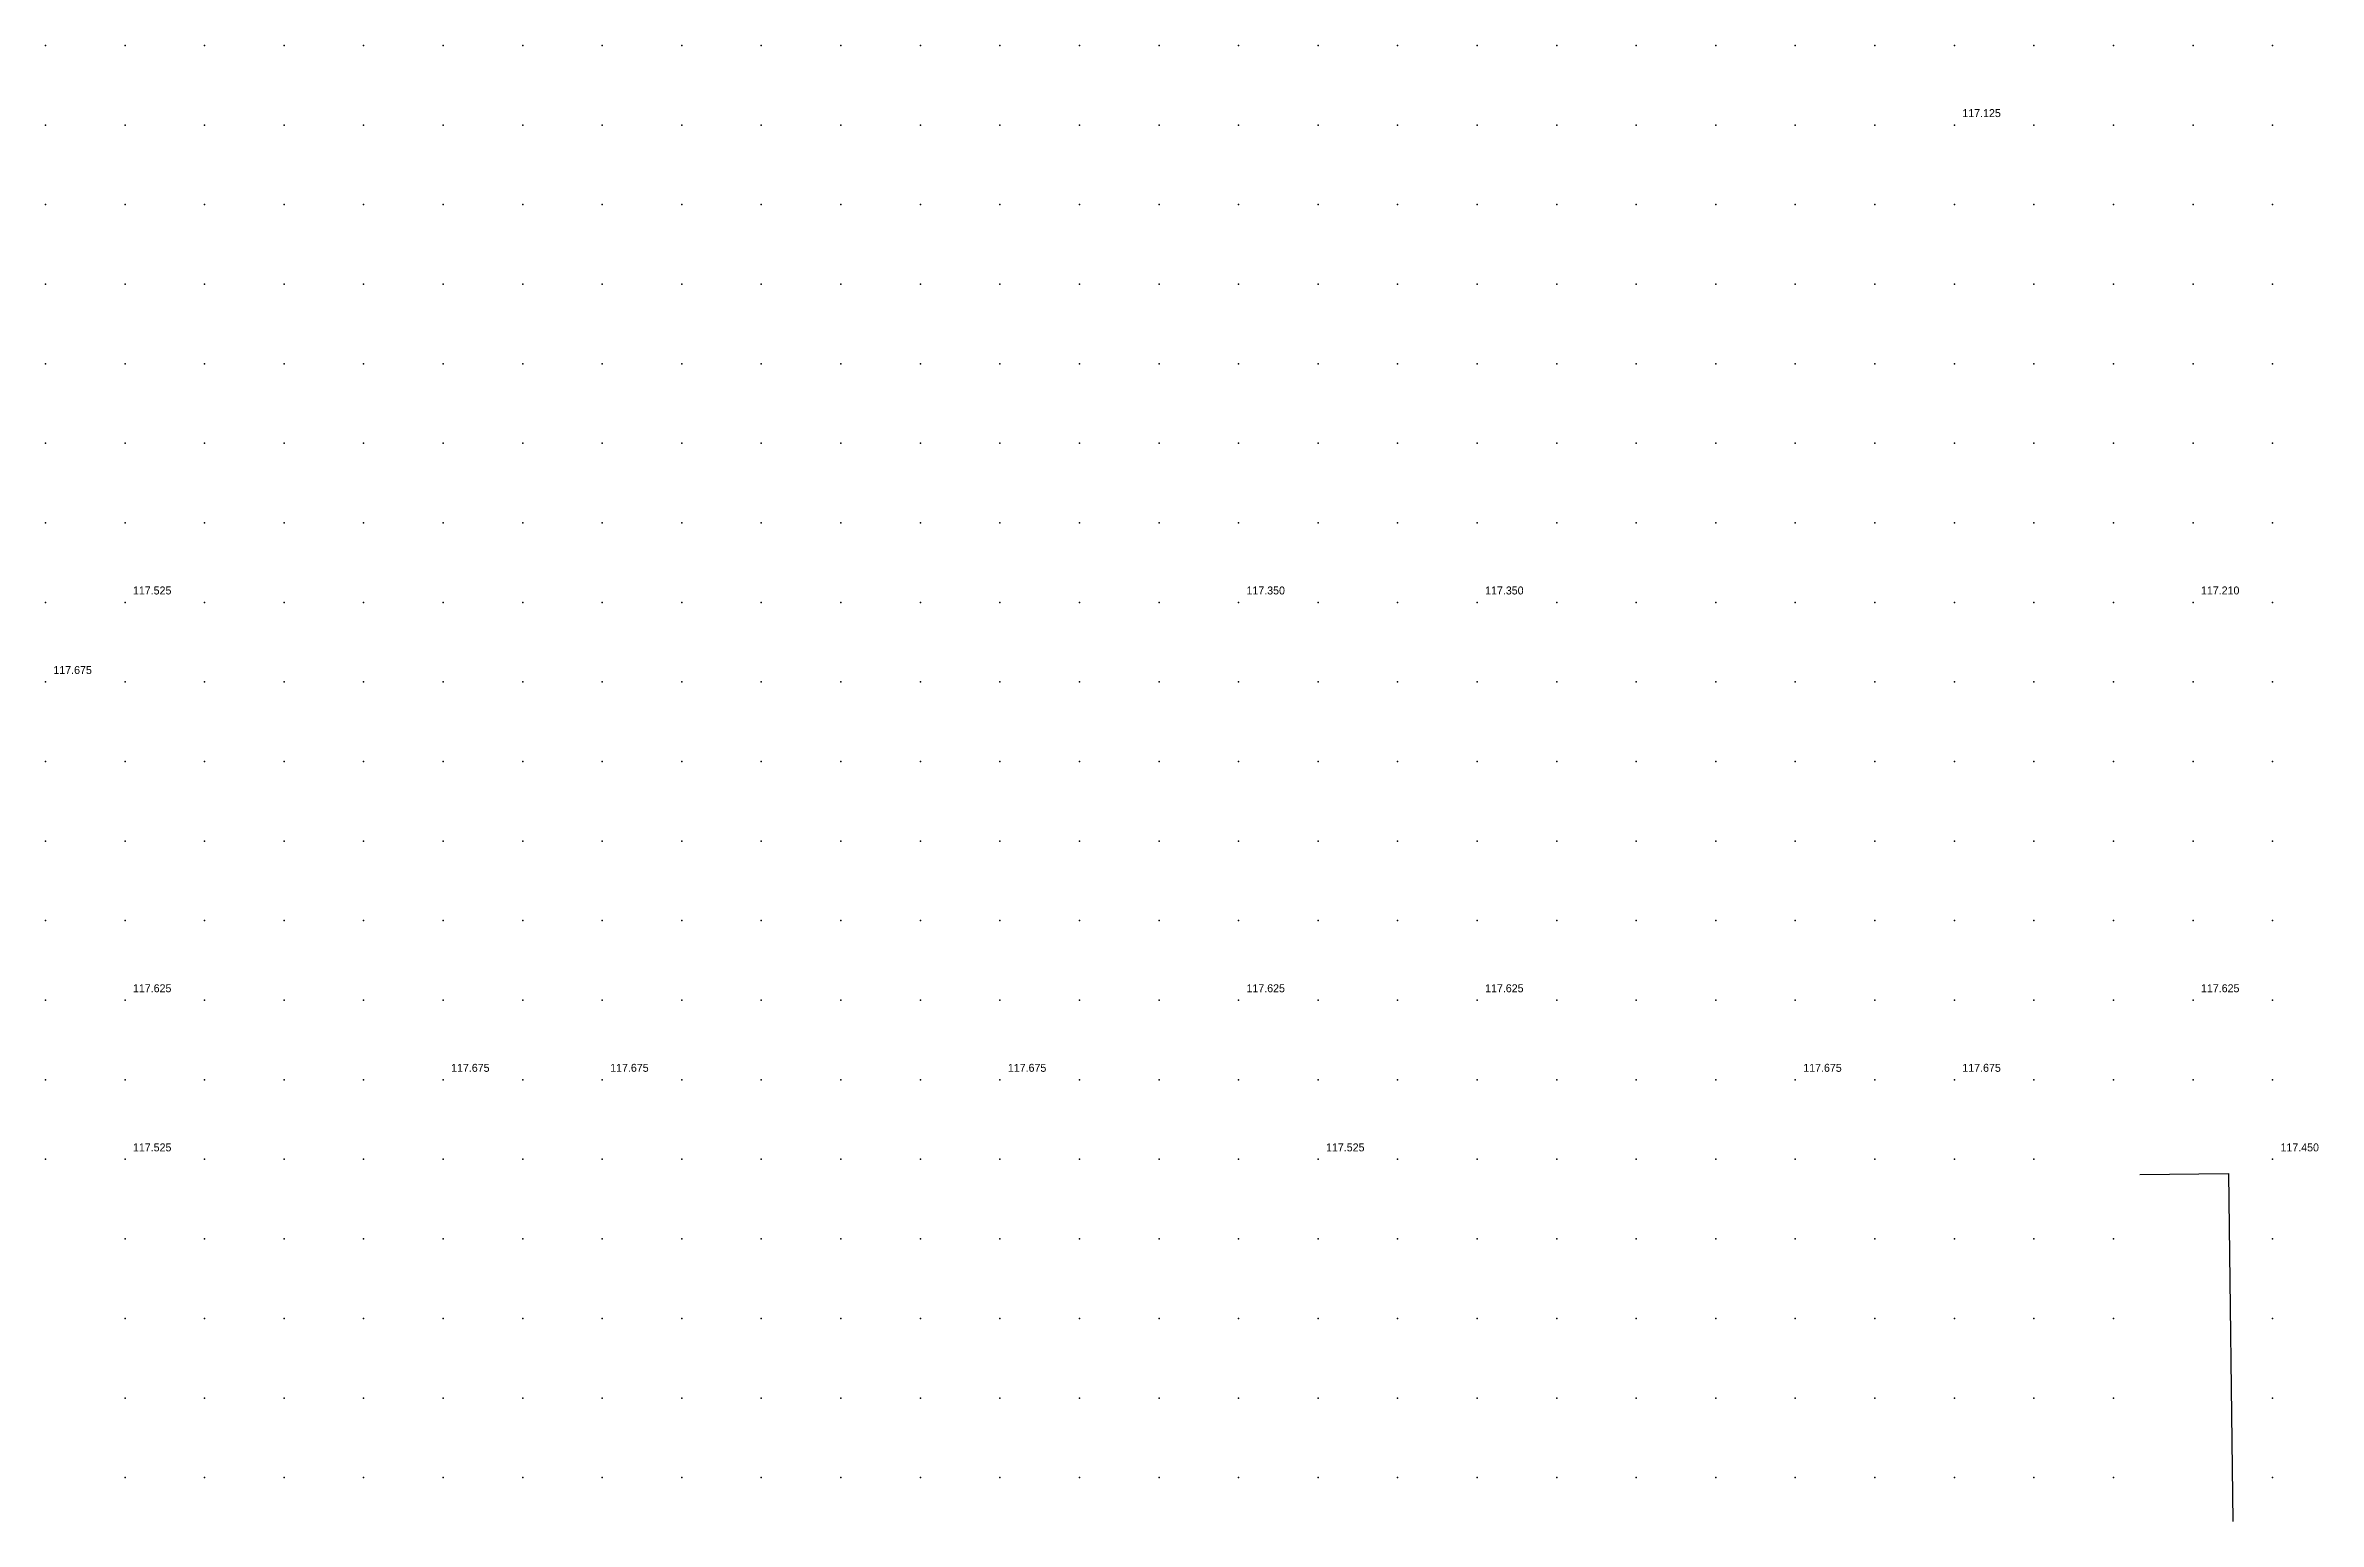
# Model space of a CAD drawing. Header units: metres. Extents: x 287878 to 288137, y 62805 to 63074.
# Drawn here: x 288057 to 288085.58, y 62991.45 to 63010 of the extents above; entities that cross this region are included whole.
import ezdxf

# ---------------------------------------------------------------- set-up
doc = ezdxf.new("R2010")
doc.units = ezdxf.units.M
for name, color, linetype in [('BARRIERS', 1, 'Continuous'), ('SURVEY_INTERP', 8, 'Continuous'), ('SURVEY_REAL', 3, 'Continuous')]:
    doc.layers.add(name, color=color, linetype=linetype)

msp = doc.modelspace()

# ---------------------------------------------------------------- linework, layer by layer
at = {"layer": 'BARRIERS'}
for p, q in [((288083.333, 62995.808), (288084.445, 62995.821)), ((288084.445, 62995.821), (288084.499, 62991.448))]:
    msp.add_line(p, q, dxfattribs=at)
at = {"layer": 'SURVEY_INTERP'}
for p in [(288057, 63010, 117.953), (288058, 63010, 117.916), (288059, 63010, 117.879), (288060, 63010, 117.842), (288061, 63010, 117.804), (288062, 63010, 117.767), (288063, 63010, 117.728), (288064, 63010, 117.688), (288065, 63010, 117.644), (288066, 63010, 117.594), (288067, 63010, 117.543), (288068, 63010, 117.51), (288069, 63010, 117.509), (288070, 63010, 117.509), (288071, 63010, 117.492), (288072, 63010, 117.476), (288073, 63010, 117.484), (288074, 63010, 117.498), (288075, 63010, 117.501), (288076, 63010, 117.492), (288077, 63010, 117.472), (288078, 63010, 117.44), (288079, 63010, 117.387), (288080, 63010, 117.301), (288081, 63010, 117.237), (288082, 63010, 117.295), (288083, 63010, 117.368), (288084, 63010, 117.386), (288085, 63010, 117.338), (288057, 63009, 117.975), (288058, 63009, 117.939), (288059, 63009, 117.905), (288060, 63009, 117.872), (288061, 63009, 117.838), (288062, 63009, 117.805), (288063, 63009, 117.77), (288064, 63009, 117.734), (288065, 63009, 117.696), (288066, 63009, 117.656), (288067, 63009, 117.62), (288068, 63009, 117.593), (288069, 63009, 117.578), (288070, 63009, 117.566), (288071, 63009, 117.553), (288072, 63009, 117.542), (288073, 63009, 117.538), (288074, 63009, 117.538), (288075, 63009, 117.533), (288076, 63009, 117.522), (288077, 63009, 117.501), (288078, 63009, 117.463), (288079, 63009, 117.39), (288080, 63009, 117.247), (288082, 63009, 117.242), (288083, 63009, 117.366), (288084, 63009, 117.408), (288085, 63009, 117.396), (288057, 63008, 117.986), (288058, 63008, 117.952), (288059, 63008, 117.921), (288060, 63008, 117.892), (288061, 63008, 117.864), (288062, 63008, 117.835), (288063, 63008, 117.804), (288064, 63008, 117.772), (288065, 63008, 117.739), (288066, 63008, 117.706), (288067, 63008, 117.676), (288068, 63008, 117.65), (288069, 63008, 117.629), (288070, 63008, 117.611), (288071, 63008, 117.595), (288072, 63008, 117.583), (288073, 63008, 117.574), (288074, 63008, 117.567), (288075, 63008, 117.559), (288076, 63008, 117.547), (288077, 63008, 117.527), (288078, 63008, 117.493), (288079, 63008, 117.43), (288080, 63008, 117.327), (288081, 63008, 117.252), (288082, 63008, 117.318), (288083, 63008, 117.402), (288084, 63008, 117.44), (288085, 63008, 117.443), (288057, 63007, 117.982), (288058, 63007, 117.948), (288059, 63007, 117.922), (288060, 63007, 117.901), (288061, 63007, 117.881), (288062, 63007, 117.858), (288063, 63007, 117.832), (288064, 63007, 117.804), (288065, 63007, 117.774), (288066, 63007, 117.744), (288067, 63007, 117.715), (288068, 63007, 117.688), (288069, 63007, 117.663), (288070, 63007, 117.64), (288071, 63007, 117.619), (288072, 63007, 117.603), (288073, 63007, 117.59), (288074, 63007, 117.581), (288075, 63007, 117.573), (288076, 63007, 117.564), (288077, 63007, 117.55), (288078, 63007, 117.527), (288079, 63007, 117.489), (288080, 63007, 117.44), (288081, 63007, 117.41), (288082, 63007, 117.424), (288083, 63007, 117.453), (288084, 63007, 117.471), (288085, 63007, 117.475), (288057, 63006, 117.953), (288058, 63006, 117.918), (288059, 63006, 117.902), (288060, 63006, 117.895), (288061, 63006, 117.887), (288062, 63006, 117.873), (288063, 63006, 117.852), (288064, 63006, 117.828), (288065, 63006, 117.801), (288066, 63006, 117.773), (288067, 63006, 117.744), (288068, 63006, 117.714), (288069, 63006, 117.683), (288070, 63006, 117.651), (288071, 63006, 117.621), (288072, 63006, 117.599), (288073, 63006, 117.585), (288074, 63006, 117.576), (288075, 63006, 117.57), (288076, 63006, 117.568), (288077, 63006, 117.565), (288078, 63006, 117.555), (288079, 63006, 117.536), (288080, 63006, 117.512), (288081, 63006, 117.493), (288082, 63006, 117.486), (288083, 63006, 117.483), (288084, 63006, 117.483), (288085, 63006, 117.487), (288057, 63005, 117.884), (288058, 63005, 117.841), (288059, 63005, 117.848), (288060, 63005, 117.872), (288061, 63005, 117.884), (288062, 63005, 117.881), (288063, 63005, 117.867), (288064, 63005, 117.847), (288065, 63005, 117.822), (288066, 63005, 117.794), (288067, 63005, 117.764), (288068, 63005, 117.73), (288069, 63005, 117.69), (288070, 63005, 117.644), (288071, 63005, 117.594), (288072, 63005, 117.56), (288073, 63005, 117.553), (288074, 63005, 117.546), (288075, 63005, 117.537), (288076, 63005, 117.549), (288077, 63005, 117.567), (288078, 63005, 117.574), (288079, 63005, 117.567), (288080, 63005, 117.552), (288081, 63005, 117.531), (288082, 63005, 117.505), (288083, 63005, 117.472), (288084, 63005, 117.452), (288085, 63005, 117.468), (288057, 63004, 117.772), (288058, 63004, 117.687), (288059, 63004, 117.752), (288060, 63004, 117.837), (288061, 63004, 117.877), (288062, 63004, 117.885), (288063, 63004, 117.877), (288064, 63004, 117.86), (288065, 63004, 117.837), (288066, 63004, 117.81), (288067, 63004, 117.778), (288068, 63004, 117.741), (288069, 63004, 117.692), (288070, 63004, 117.623), (288071, 63004, 117.528), (288072, 63004, 117.461), (288073, 63004, 117.495), (288074, 63004, 117.49), (288075, 63004, 117.45), (288076, 63004, 117.498), (288077, 63004, 117.559), (288078, 63004, 117.585), (288079, 63004, 117.589), (288080, 63004, 117.576), (288081, 63004, 117.549), (288082, 63004, 117.497), (288083, 63004, 117.407), (288084, 63004, 117.339), (288085, 63004, 117.403), (288057, 63003, 117.695), (288059, 63003, 117.683), (288060, 63003, 117.819), (288061, 63003, 117.875), (288062, 63003, 117.889), (288063, 63003, 117.884), (288064, 63003, 117.869), (288065, 63003, 117.848), (288066, 63003, 117.821), (288067, 63003, 117.79), (288068, 63003, 117.751), (288069, 63003, 117.698), (288070, 63003, 117.616), (288071, 63003, 117.476), (288073, 63003, 117.455), (288074, 63003, 117.452), (288076, 63003, 117.457), (288077, 63003, 117.559), (288078, 63003, 117.598), (288079, 63003, 117.607), (288080, 63003, 117.596), (288081, 63003, 117.565), (288082, 63003, 117.497), (288083, 63003, 117.352), (288085, 63003, 117.351), (288058, 63002, 117.691), (288059, 63002, 117.756), (288060, 63002, 117.841), (288061, 63002, 117.882), (288062, 63002, 117.893), (288063, 63002, 117.887), (288064, 63002, 117.873), (288065, 63002, 117.854), (288066, 63002, 117.829), (288067, 63002, 117.799), (288068, 63002, 117.762), (288069, 63002, 117.714), (288070, 63002, 117.646), (288071, 63002, 117.549), (288072, 63002, 117.478), (288073, 63002, 117.516), (288074, 63002, 117.511), (288075, 63002, 117.468), (288076, 63002, 117.522), (288077, 63002, 117.588), (288078, 63002, 117.619), (288079, 63002, 117.626), (288080, 63002, 117.616), (288081, 63002, 117.589), (288082, 63002, 117.535), (288083, 63002, 117.44), (288084, 63002, 117.366), (288085, 63002, 117.439), (288057, 63001, 117.787), (288058, 63001, 117.802), (288059, 63001, 117.839), (288060, 63001, 117.873), (288061, 63001, 117.891), (288062, 63001, 117.892), (288063, 63001, 117.884), (288064, 63001, 117.871), (288065, 63001, 117.854), (288066, 63001, 117.833), (288067, 63001, 117.806), (288068, 63001, 117.773), (288069, 63001, 117.734), (288070, 63001, 117.688), (288071, 63001, 117.639), (288072, 63001, 117.607), (288073, 63001, 117.6), (288074, 63001, 117.594), (288075, 63001, 117.588), (288076, 63001, 117.603), (288077, 63001, 117.627), (288078, 63001, 117.642), (288079, 63001, 117.645), (288080, 63001, 117.637), (288081, 63001, 117.617), (288082, 63001, 117.586), (288083, 63001, 117.547), (288084, 63001, 117.525), (288085, 63001, 117.539), (288057, 63000, 117.892), (288058, 63000, 117.86), (288059, 63000, 117.867), (288060, 63000, 117.883), (288061, 63000, 117.887), (288062, 63000, 117.88), (288063, 63000, 117.868), (288064, 63000, 117.857), (288065, 63000, 117.846), (288066, 63000, 117.83), (288067, 63000, 117.807), (288068, 63000, 117.777), (288069, 63000, 117.745), (288070, 63000, 117.711), (288071, 63000, 117.68), (288072, 63000, 117.658), (288073, 63000, 117.648), (288074, 63000, 117.642), (288075, 63000, 117.641), (288076, 63000, 117.646), (288077, 63000, 117.656), (288078, 63000, 117.662), (288079, 63000, 117.662), (288080, 63000, 117.655), (288081, 63000, 117.641), (288082, 63000, 117.621), (288083, 63000, 117.6), (288084, 63000, 117.584), (288085, 63000, 117.573), (288057, 62999, 117.865), (288058, 62999, 117.776), (288059, 62999, 117.822), (288060, 62999, 117.867), (288061, 62999, 117.865), (288062, 62999, 117.845), (288063, 62999, 117.832), (288064, 62999, 117.824), (288065, 62999, 117.825), (288066, 62999, 117.822), (288067, 62999, 117.802), (288068, 62999, 117.771), (288069, 62999, 117.742), (288070, 62999, 117.715), (288071, 62999, 117.68), (288072, 62999, 117.655), (288073, 62999, 117.656), (288074, 62999, 117.653), (288075, 62999, 117.646), (288076, 62999, 117.657), (288077, 62999, 117.67), (288078, 62999, 117.676), (288079, 62999, 117.675), (288080, 62999, 117.669), (288081, 62999, 117.658), (288082, 62999, 117.64), (288083, 62999, 117.62), (288084, 62999, 117.604), (288085, 62999, 117.563), (288057, 62998, 117.8), (288059, 62998, 117.763), (288060, 62998, 117.845), (288061, 62998, 117.819), (288062, 62998, 117.768), (288063, 62998, 117.773), (288064, 62998, 117.754), (288065, 62998, 117.785), (288066, 62998, 117.81), (288067, 62998, 117.794), (288068, 62998, 117.749), (288069, 62998, 117.715), (288070, 62998, 117.708), (288071, 62998, 117.668), (288073, 62998, 117.646), (288074, 62998, 117.646), (288076, 62998, 117.654), (288077, 62998, 117.678), (288078, 62998, 117.682), (288079, 62998, 117.679), (288080, 62998, 117.676), (288081, 62998, 117.67), (288082, 62998, 117.653), (288083, 62998, 117.625), (288085, 62998, 117.544), (288057, 62997, 117.833), (288058, 62997, 117.715), (288059, 62997, 117.778), (288060, 62997, 117.844), (288061, 62997, 117.782), (288063, 62997, 117.737), (288065, 62997, 117.754), (288066, 62997, 117.806), (288067, 62997, 117.792), (288068, 62997, 117.73), (288070, 62997, 117.703), (288071, 62997, 117.682), (288072, 62997, 117.642), (288073, 62997, 117.615), (288074, 62997, 117.638), (288075, 62997, 117.651), (288076, 62997, 117.671), (288077, 62997, 117.688), (288078, 62997, 117.685), (288080, 62997, 117.679), (288082, 62997, 117.663), (288083, 62997, 117.626), (288084, 62997, 117.589), (288085, 62997, 117.531), (288057, 62996, 117.821), (288059, 62996, 117.752), (288060, 62996, 117.873), (288061, 62996, 117.84), (288062, 62996, 117.78), (288063, 62996, 117.785), (288064, 62996, 117.763), (288065, 62996, 117.796), (288066, 62996, 117.824), (288067, 62996, 117.808), (288068, 62996, 117.761), (288069, 62996, 117.723), (288070, 62996, 117.724), (288071, 62996, 117.697), (288072, 62996, 117.621), (288074, 62996, 117.613), (288075, 62996, 117.671), (288076, 62996, 117.693), (288077, 62996, 117.701), (288078, 62996, 117.696), (288079, 62996, 117.688), (288080, 62996, 117.686), (288081, 62996, 117.679), (288082, 62996, 117.665), (288058, 62995, 117.841), (288059, 62995, 117.895), (288060, 62995, 117.948), (288061, 62995, 117.928), (288062, 62995, 117.891), (288063, 62995, 117.868), (288064, 62995, 117.855), (288065, 62995, 117.855), (288066, 62995, 117.854), (288067, 62995, 117.835), (288068, 62995, 117.804), (288069, 62995, 117.777), (288070, 62995, 117.756), (288071, 62995, 117.723), (288072, 62995, 117.666), (288073, 62995, 117.619), (288074, 62995, 117.654), (288075, 62995, 117.695), (288076, 62995, 117.713), (288077, 62995, 117.717), (288078, 62995, 117.714), (288079, 62995, 117.707), (288080, 62995, 117.701), (288081, 62995, 117.692), (288082, 62995, 117.676), (288083, 62995, 117.645), (288085, 62995, 117.543), (288058, 62994, 118.219), (288059, 62994, 118.095), (288060, 62994, 118.046), (288061, 62994, 118.005), (288062, 62994, 117.966), (288063, 62994, 117.936), (288064, 62994, 117.914), (288065, 62994, 117.898), (288066, 62994, 117.882), (288067, 62994, 117.86), (288068, 62994, 117.835), (288069, 62994, 117.81), (288070, 62994, 117.785), (288071, 62994, 117.758), (288072, 62994, 117.727), (288073, 62994, 117.707), (288074, 62994, 117.712), (288075, 62994, 117.725), (288076, 62994, 117.733), (288077, 62994, 117.735), (288078, 62994, 117.731), (288079, 62994, 117.725), (288080, 62994, 117.718), (288081, 62994, 117.709), (288082, 62994, 117.695), (288083, 62994, 117.675), (288085, 62994, 117.634), (288058, 62993, 118.419), (288059, 62993, 118.221), (288060, 62993, 118.124), (288061, 62993, 118.062), (288062, 62993, 118.016), (288063, 62993, 117.98), (288064, 62993, 117.951), (288065, 62993, 117.925), (288066, 62993, 117.901), (288067, 62993, 117.877), (288068, 62993, 117.853), (288069, 62993, 117.829), (288070, 62993, 117.807), (288071, 62993, 117.785), (288072, 62993, 117.766), (288073, 62993, 117.753), (288074, 62993, 117.749), (288075, 62993, 117.75), (288076, 62993, 117.751), (288077, 62993, 117.75), (288078, 62993, 117.746), (288079, 62993, 117.74), (288080, 62993, 117.733), (288081, 62993, 117.725), (288082, 62993, 117.715), (288083, 62993, 117.704), (288085, 62993, 117.688), (288058, 62992, 118.435), (288059, 62992, 118.263), (288060, 62992, 118.16), (288061, 62992, 118.093), (288062, 62992, 118.043), (288063, 62992, 118.003), (288064, 62992, 117.969), (288065, 62992, 117.938), (288066, 62992, 117.91), (288067, 62992, 117.883), (288068, 62992, 117.858), (288069, 62992, 117.836), (288070, 62992, 117.816), (288071, 62992, 117.799), (288072, 62992, 117.785), (288073, 62992, 117.775), (288074, 62992, 117.769), (288075, 62992, 117.766), (288076, 62992, 117.763), (288077, 62992, 117.76), (288078, 62992, 117.756), (288079, 62992, 117.75), (288080, 62992, 117.744), (288081, 62992, 117.737), (288082, 62992, 117.731), (288083, 62992, 117.724), (288085, 62992, 117.719)]:
    msp.add_point(p, dxfattribs=at)
at = {"layer": 'SURVEY_REAL'}
for p in [(288081, 63009, 117.125), (288058, 63003, 117.525), (288072, 63003, 117.35), (288075, 63003, 117.35), (288084, 63003, 117.21), (288057, 63002, 117.675), (288058, 62998, 117.625), (288072, 62998, 117.625), (288075, 62998, 117.625), (288084, 62998, 117.625), (288062, 62997, 117.675), (288064, 62997, 117.675), (288069, 62997, 117.675), (288079, 62997, 117.675), (288081, 62997, 117.675), (288058, 62996, 117.525), (288073, 62996, 117.525), (288085, 62996, 117.45)]:
    msp.add_point(p, dxfattribs=at)

# ---------------------------------------------------------------- texts
for s, p in [('117.125', (288081.1, 63009.1, 117.125)), ('117.525', (288058.1, 63003.1, 117.525)), ('117.350', (288072.1, 63003.1, 117.35)), ('117.350', (288075.1, 63003.1, 117.35)), ('117.210', (288084.1, 63003.1, 117.21)), ('117.675', (288057.1, 63002.1, 117.675)), ('117.625', (288058.1, 62998.1, 117.625)), ('117.625', (288072.1, 62998.1, 117.625)), ('117.625', (288075.1, 62998.1, 117.625)), ('117.625', (288084.1, 62998.1, 117.625)), ('117.675', (288062.1, 62997.1, 117.675)), ('117.675', (288064.1, 62997.1, 117.675)), ('117.675', (288069.1, 62997.1, 117.675)), ('117.675', (288079.1, 62997.1, 117.675)), ('117.675', (288081.1, 62997.1, 117.675)), ('117.525', (288058.1, 62996.1, 117.525)), ('117.525', (288073.1, 62996.1, 117.525)), ('117.450', (288085.1, 62996.1, 117.45))]:
    msp.add_text(s, height=0.1, dxfattribs=at).set_placement(p)

doc.saveas('drawing.dxf')
